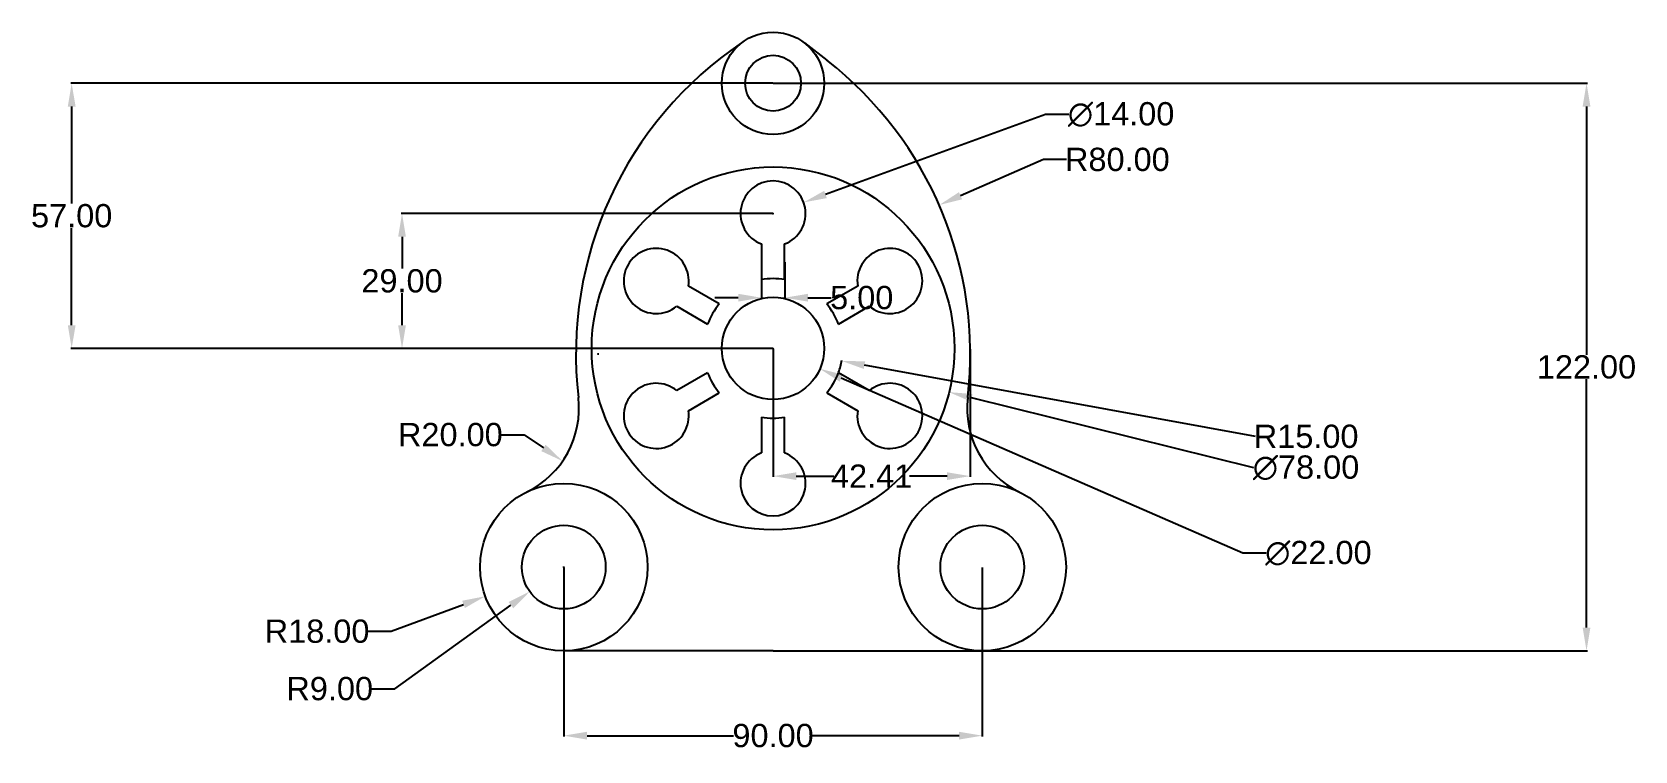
# Model space of a CAD drawing. Header units: centimetres. Extents: x -154 to 191, y -135 to 19.
import ezdxf

# ---------------------------------------------------------------- set-up
doc = ezdxf.new("R2010")
doc.units = ezdxf.units.CM
doc.header["$MEASUREMENT"] = 0
doc.layers.get('Defpoints').update_dxf_attribs({"color": 82})
doc.layers.add('geo', color=7, linetype='Continuous')
doc.styles.get("Standard").update_dxf_attribs({"font": 'arial.ttf'})
doc.dimstyles.get("Standard").update_dxf_attribs({"dimtxt": 5, "dimasz": 5, "dimexe": 0.18, "dimexo": 0.0625, "dimgap": 0.09, "dimtad": 0, "dimtih": 1, "dimtoh": 1, "dimzin": 0, "dimdsep": 46, "dimtxsty": 'Standard', "dimcen": 0.09, "dimclrd": 256, "dimadec": 0, "dimazin": 0, "dimtfac": 1, "dimtofl": 0, "dimtmove": 0, "dimatfit": 3, "dimfxl": 1, "dimtolj": 1, "dimtzin": 0, "dimarcsym": 0})

# ---------------------------------------------------------------- blocks, each defined once
blk = doc.blocks.new('*D2')
at = {"layer": 'Defpoints', "color": 0, "lineweight": -2, "transparency": 16777216}
for p, q in [((-39.28, -95.87), (-39.28, -132.23)), ((50.72, -95.87), (50.72, -132.23))]:
    blk.add_line(p, q, dxfattribs=at)
at = {"layer": 'Defpoints', "lineweight": -2, "transparency": 16777216}
for p, q in [((-34.28, -132.05), (-2.8, -132.05)), ((45.72, -132.05), (14.23, -132.05))]:
    blk.add_line(p, q, dxfattribs=at)
at = {"layer": 'Defpoints', "color": 0, "transparency": 16777216}
for p in [(-39.28, -95.81), (50.72, -95.81), (-39.28, -132.05)]:
    blk.add_point(p, dxfattribs=at)
at = {"layer": 'Defpoints', "transparency": 16777216}
for points in [[(-34.28, -131.21), (-34.28, -132.88), (-39.28, -132.05)], [(45.72, -131.21), (45.72, -132.88), (50.72, -132.05)]]:
    blk.add_solid(points, dxfattribs=at)
at = {"layer": 'Defpoints', "color": 0, "transparency": 16777216, "insert": (5.72, -132.05), "char_height": 5, "attachment_point": 5}
blk.add_mtext('\\A1;90.00', dxfattribs=at)
blk = doc.blocks.new('*D3')
at = {"layer": 'Defpoints', "color": 0, "lineweight": -2, "transparency": 16777216}
for p, q in [((5.78, 8.19), (180.83, 8.19)), ((50.78, -113.81), (180.83, -113.81))]:
    blk.add_line(p, q, dxfattribs=at)
at = {"layer": 'Defpoints', "lineweight": -2, "transparency": 16777216}
for p, q in [((180.65, 3.19), (180.65, -50.16)), ((180.65, -108.81), (180.65, -55.45))]:
    blk.add_line(p, q, dxfattribs=at)
at = {"layer": 'Defpoints', "color": 0, "transparency": 16777216}
for p in [(5.72, 8.19), (50.72, -113.81), (180.65, -113.81)]:
    blk.add_point(p, dxfattribs=at)
at = {"layer": 'Defpoints', "transparency": 16777216}
for points in [[(179.82, 3.19), (181.49, 3.19), (180.65, 8.19)], [(179.82, -108.81), (181.49, -108.81), (180.65, -113.81)]]:
    blk.add_solid(points, dxfattribs=at)
at = {"layer": 'Defpoints', "color": 0, "transparency": 16777216, "insert": (180.65, -52.81), "char_height": 5, "attachment_point": 5}
blk.add_mtext('\\A1;122.00', dxfattribs=at)
blk = doc.blocks.new('*D4')
at = {"layer": 'Defpoints', "color": 0, "lineweight": -2, "transparency": 16777216}
for p, q in [((5.65, 8.19), (-145.29, 8.19)), ((5.65, -48.81), (-145.29, -48.81))]:
    blk.add_line(p, q, dxfattribs=at)
at = {"layer": 'Defpoints', "lineweight": -2, "transparency": 16777216}
for p, q in [((-145.11, 3.19), (-145.11, -17.66)), ((-145.11, -43.81), (-145.11, -22.95))]:
    blk.add_line(p, q, dxfattribs=at)
at = {"layer": 'Defpoints', "color": 0, "transparency": 16777216}
for p in [(5.72, 8.19), (-145.11, -48.81), (5.72, -48.81)]:
    blk.add_point(p, dxfattribs=at)
at = {"layer": 'Defpoints', "transparency": 16777216}
for points in [[(-145.94, 3.19), (-144.27, 3.19), (-145.11, 8.19)], [(-145.94, -43.81), (-144.27, -43.81), (-145.11, -48.81)]]:
    blk.add_solid(points, dxfattribs=at)
at = {"layer": 'Defpoints', "color": 0, "transparency": 16777216, "insert": (-145.11, -20.31), "char_height": 5, "attachment_point": 5}
blk.add_mtext('\\A1;57.00', dxfattribs=at)
blk = doc.blocks.new('*D5')
at = {"layer": 'Defpoints', "color": 0, "lineweight": -2, "transparency": 16777216}
for p, q in [((5.65, -19.81), (-74.25, -19.81)), ((5.65, -48.81), (-74.25, -48.81))]:
    blk.add_line(p, q, dxfattribs=at)
at = {"layer": 'Defpoints', "lineweight": -2, "transparency": 16777216}
for p, q in [((-74.07, -24.81), (-74.07, -31.66)), ((-74.07, -43.81), (-74.07, -36.95))]:
    blk.add_line(p, q, dxfattribs=at)
at = {"layer": 'Defpoints', "color": 0, "transparency": 16777216}
for p in [(5.72, -19.81), (-74.07, -48.81), (5.72, -48.81)]:
    blk.add_point(p, dxfattribs=at)
at = {"layer": 'Defpoints', "transparency": 16777216}
for points in [[(-74.9, -24.81), (-73.23, -24.81), (-74.07, -19.81)], [(-74.9, -43.81), (-73.23, -43.81), (-74.07, -48.81)]]:
    blk.add_solid(points, dxfattribs=at)
at = {"layer": 'Defpoints', "color": 0, "transparency": 16777216, "insert": (-74.07, -34.31), "char_height": 5, "attachment_point": 5}
blk.add_mtext('\\A1;29.00', dxfattribs=at)
blk = doc.blocks.new('*D8')
at = {"layer": 'Defpoints', "color": 0, "lineweight": -2, "transparency": 16777216}
for p, q in [((5.63, -48.81), (5.81, -48.81)), ((5.72, -48.9), (5.72, -48.72))]:
    blk.add_line(p, q, dxfattribs=at)
at = {"layer": 'Defpoints', "lineweight": -2, "transparency": 16777216}
blk.add_line((109.1, -74.48), (48.42, -59.41), dxfattribs=at)
at = {"layer": 'Defpoints', "color": 0, "transparency": 16777216}
for p in [(-32.13, -39.41), (43.57, -58.21)]:
    blk.add_point(p, dxfattribs=at)
at = {"layer": 'Defpoints', "transparency": 16777216}
blk.add_solid([(48.62, -58.6), (48.22, -60.22), (43.57, -58.21)], dxfattribs=at)
at = {"layer": 'Defpoints', "color": 0, "transparency": 16777216, "insert": (120.34, -74.48), "char_height": 5, "attachment_point": 5}
blk.add_mtext('\\A1;∅78.00', dxfattribs=at)
blk = doc.blocks.new('*D9')
at = {"layer": 'Defpoints', "lineweight": -2, "transparency": 16777216}
for p, q in [((64.33, 1.47), (17, -15.71)), ((69.33, 1.47), (64.33, 1.47))]:
    blk.add_line(p, q, dxfattribs=at)
at = {"layer": 'Defpoints', "color": 0, "lineweight": -2, "transparency": 16777216}
for p, q in [((5.63, -19.81), (5.81, -19.81)), ((5.72, -19.9), (5.72, -19.72))]:
    blk.add_line(p, q, dxfattribs=at)
at = {"layer": 'Defpoints', "color": 0, "transparency": 16777216}
for p in [(12.3, -17.42), (-0.86, -22.2)]:
    blk.add_point(p, dxfattribs=at)
at = {"layer": 'Defpoints', "transparency": 16777216}
blk.add_solid([(16.71, -14.93), (17.28, -16.5), (12.3, -17.42)], dxfattribs=at)
at = {"layer": 'Defpoints', "color": 0, "transparency": 16777216, "insert": (80.57, 1.47), "char_height": 5, "attachment_point": 5}
blk.add_mtext('\\A1;∅14.00', dxfattribs=at)
blk = doc.blocks.new('*D10')
at = {"layer": 'Defpoints', "color": 0, "lineweight": -2, "transparency": 16777216}
for p, q in [((5.63, -48.81), (5.81, -48.81)), ((5.72, -48.9), (5.72, -48.72))]:
    blk.add_line(p, q, dxfattribs=at)
at = {"layer": 'Defpoints', "lineweight": -2, "transparency": 16777216}
for p, q in [((106.75, -92.83), (20.38, -55.2)), ((111.75, -92.83), (106.75, -92.83))]:
    blk.add_line(p, q, dxfattribs=at)
at = {"layer": 'Defpoints', "color": 0, "transparency": 16777216}
for p in [(-4.37, -44.41), (15.8, -53.2)]:
    blk.add_point(p, dxfattribs=at)
at = {"layer": 'Defpoints', "transparency": 16777216}
blk.add_solid([(20.72, -54.43), (20.05, -55.96), (15.8, -53.2)], dxfattribs=at)
at = {"layer": 'Defpoints', "color": 0, "transparency": 16777216, "insert": (122.99, -92.83), "char_height": 5, "attachment_point": 5}
blk.add_mtext('\\A1;∅22.00', dxfattribs=at)
blk = doc.blocks.new('*D13')
at = {"layer": 'Defpoints', "color": 0, "lineweight": -2, "transparency": 16777216}
for p, q in [((5.63, -48.81), (5.81, -48.81)), ((5.72, -48.9), (5.72, -48.72))]:
    blk.add_line(p, q, dxfattribs=at)
at = {"layer": 'Defpoints', "lineweight": -2, "transparency": 16777216}
blk.add_line((109.45, -67.73), (25.39, -52.4), dxfattribs=at)
at = {"layer": 'Defpoints', "color": 0, "lineweight": -2, "transparency": 16777216}
blk.add_arc((5.72, -48.81), 15, 339.8328, 350.3494, dxfattribs=at)
at = {"layer": 'Defpoints', "color": 0, "transparency": 16777216}
for p in [(5.72, -48.81), (20.47, -51.5)]:
    blk.add_point(p, dxfattribs=at)
at = {"layer": 'Defpoints', "transparency": 16777216}
blk.add_solid([(25.54, -51.58), (25.24, -53.22), (20.47, -51.5)], dxfattribs=at)
at = {"layer": 'Defpoints', "color": 0, "transparency": 16777216, "insert": (120.36, -67.73), "char_height": 5, "attachment_point": 5}
blk.add_mtext('\\A1;R15.00', dxfattribs=at)
blk = doc.blocks.new('*D14')
at = {"layer": 'Defpoints', "lineweight": -2, "transparency": 16777216}
for p, q in [((63.85, -8.21), (46.03, -15.99)), ((68.85, -8.21), (63.85, -8.21))]:
    blk.add_line(p, q, dxfattribs=at)
at = {"layer": 'Defpoints', "color": 0, "lineweight": -2, "transparency": 16777216}
for p, q in [((-31.96, -49.99), (-31.78, -49.99)), ((-31.87, -50.08), (-31.87, -49.9))]:
    blk.add_line(p, q, dxfattribs=at)
at = {"layer": 'Defpoints', "color": 0, "transparency": 16777216}
for p in [(41.45, -17.99), (-31.87, -49.99)]:
    blk.add_point(p, dxfattribs=at)
at = {"layer": 'Defpoints', "transparency": 16777216}
blk.add_solid([(45.7, -15.22), (46.36, -16.75), (41.45, -17.99)], dxfattribs=at)
at = {"layer": 'Defpoints', "color": 0, "transparency": 16777216, "insert": (79.76, -8.21), "char_height": 5, "attachment_point": 5}
blk.add_mtext('\\A1;R80.00', dxfattribs=at)
blk = doc.blocks.new('*D15')
at = {"layer": 'Defpoints', "lineweight": -2, "transparency": 16777216}
for p, q in [((-52.77, -67.36), (-47.77, -67.36)), ((-47.77, -67.36), (-43.65, -70.2))]:
    blk.add_line(p, q, dxfattribs=at)
at = {"layer": 'Defpoints', "color": 0, "transparency": 16777216}
for p in [(-56.01, -61.69), (-39.54, -73.03)]:
    blk.add_point(p, dxfattribs=at)
at = {"layer": 'Defpoints', "transparency": 16777216}
blk.add_solid([(-43.18, -69.51), (-44.13, -70.88), (-39.54, -73.03)], dxfattribs=at)
at = {"layer": 'Defpoints', "color": 0, "transparency": 16777216, "insert": (-63.68, -67.36), "char_height": 5, "attachment_point": 5}
blk.add_mtext('\\A1;R20.00', dxfattribs=at)
blk = doc.blocks.new('*D16')
at = {"layer": 'Defpoints', "color": 0, "lineweight": -2, "transparency": 16777216}
for p, q in [((3.22, -30.24), (3.22, -38.09)), ((8.22, -30.24), (8.22, -38.09))]:
    blk.add_line(p, q, dxfattribs=at)
at = {"layer": 'Defpoints', "lineweight": -2, "transparency": 16777216}
for p, q in [((-1.78, -37.91), (-6.78, -37.91)), ((13.22, -37.91), (18.22, -37.91))]:
    blk.add_line(p, q, dxfattribs=at)
at = {"layer": 'Defpoints', "color": 0, "transparency": 16777216}
for p in [(3.22, -30.18), (8.22, -30.18), (8.22, -37.91)]:
    blk.add_point(p, dxfattribs=at)
at = {"layer": 'Defpoints', "transparency": 16777216}
for points in [[(-1.78, -37.07), (-1.78, -38.74), (3.22, -37.91)], [(13.22, -37.07), (13.22, -38.74), (8.22, -37.91)]]:
    blk.add_solid(points, dxfattribs=at)
at = {"layer": 'Defpoints', "color": 0, "transparency": 16777216, "insert": (24.79, -37.91), "char_height": 5, "attachment_point": 5}
blk.add_mtext('\\A1;5.00', dxfattribs=at)
blk = doc.blocks.new('*D17')
at = {"layer": 'Defpoints', "color": 0, "lineweight": -2, "transparency": 16777216}
for p, q in [((-39.37, -95.81), (-39.19, -95.81)), ((-39.28, -95.9), (-39.28, -95.72))]:
    blk.add_line(p, q, dxfattribs=at)
at = {"layer": 'Defpoints', "lineweight": -2, "transparency": 16777216}
for p, q in [((-76.42, -109.62), (-60.84, -103.82)), ((-81.42, -109.62), (-76.42, -109.62))]:
    blk.add_line(p, q, dxfattribs=at)
at = {"layer": 'Defpoints', "color": 0, "transparency": 16777216}
for p in [(-39.28, -95.81), (-56.15, -102.08)]:
    blk.add_point(p, dxfattribs=at)
at = {"layer": 'Defpoints', "transparency": 16777216}
blk.add_solid([(-61.13, -103.04), (-60.55, -104.61), (-56.15, -102.08)], dxfattribs=at)
at = {"layer": 'Defpoints', "color": 0, "transparency": 16777216, "insert": (-92.33, -109.62), "char_height": 5, "attachment_point": 5}
blk.add_mtext('\\A1;R18.00', dxfattribs=at)
blk = doc.blocks.new('*D18')
at = {"layer": 'Defpoints', "color": 0, "lineweight": -2, "transparency": 16777216}
for p, q in [((-39.37, -95.81), (-39.19, -95.81)), ((-39.28, -95.9), (-39.28, -95.72))]:
    blk.add_line(p, q, dxfattribs=at)
at = {"layer": 'Defpoints', "lineweight": -2, "transparency": 16777216}
for p, q in [((-75.65, -121.96), (-50.65, -103.98)), ((-80.65, -121.96), (-75.65, -121.96))]:
    blk.add_line(p, q, dxfattribs=at)
at = {"layer": 'Defpoints', "color": 0, "transparency": 16777216}
for p in [(-39.28, -95.81), (-46.59, -101.06)]:
    blk.add_point(p, dxfattribs=at)
at = {"layer": 'Defpoints', "transparency": 16777216}
blk.add_solid([(-51.14, -103.31), (-50.16, -104.66), (-46.59, -101.06)], dxfattribs=at)
at = {"layer": 'Defpoints', "color": 0, "transparency": 16777216, "insert": (-89.62, -121.96), "char_height": 5, "attachment_point": 5}
blk.add_mtext('\\A1;R9.00', dxfattribs=at)
blk = doc.blocks.new('*D19')
at = {"layer": 'Defpoints', "color": 0, "lineweight": -2, "transparency": 16777216}
for p, q in [((5.72, -48.87), (5.72, -76.44)), ((48.13, -48.96), (48.13, -76.44))]:
    blk.add_line(p, q, dxfattribs=at)
at = {"layer": 'Defpoints', "lineweight": -2, "transparency": 16777216}
for p, q in [((10.72, -76.26), (18.78, -76.26)), ((43.13, -76.26), (35.07, -76.26))]:
    blk.add_line(p, q, dxfattribs=at)
at = {"layer": 'Defpoints', "color": 0, "transparency": 16777216}
for p in [(5.72, -48.81), (48.13, -48.9), (48.13, -76.26)]:
    blk.add_point(p, dxfattribs=at)
at = {"layer": 'Defpoints', "transparency": 16777216}
for points in [[(10.72, -75.43), (10.72, -77.09), (5.72, -76.26)], [(43.13, -75.43), (43.13, -77.09), (48.13, -76.26)]]:
    blk.add_solid(points, dxfattribs=at)
at = {"layer": 'Defpoints', "color": 0, "transparency": 16777216, "insert": (26.92, -76.26), "char_height": 5, "attachment_point": 5}
blk.add_mtext('\\A1;42.41', dxfattribs=at)

msp = doc.modelspace()

# ---------------------------------------------------------------- linework, layer by layer
at = {"layer": 'geo'}
for p, q in [((12.477, 16.87), (17.29, 13.121)), ((3.217, -26.346), (3.217, -34.018)), ((8.217, -34.018), (8.217, -26.346)), ((-5.842, -39.248), (-12.486, -35.412)), ((23.919, -35.412), (17.275, -39.248)), ((-14.986, -39.742), (-8.342, -43.578)), ((19.775, -43.578), (26.419, -39.742)), ((-8.342, -54.038), (-14.986, -57.874)), ((26.419, -57.874), (19.775, -54.038)), ((-12.486, -62.204), (-5.842, -58.368)), ((17.275, -58.368), (23.919, -62.204)), ((3.217, -63.598), (3.217, -71.269)), ((8.217, -71.269), (8.217, -63.598)), ((5.717, -113.808), (-39.283, -113.808)), ((5.717, -113.808), (50.717, -113.808))]:
    msp.add_line(p, q, dxfattribs=at)
for centre, radius in [((5.717, 8.192), 11), ((5.717, 8.192), 6), ((5.717, -48.808), 39), ((5.717, -48.808), 11), ((-39.283, -95.808), 18), ((50.717, -95.808), 18), ((-39.283, -95.808), 9), ((50.717, -95.808), 9)]:
    msp.add_circle(centre, radius, dxfattribs=at)
for centre, radius, start, end in [((44.069, -50.097), 80.745, 123.96606, 186.57767), ((-31.873, -49.99), 80, 353.28371, 52.08166), ((5.717, -19.808), 7, 290.92483, 249.07517), ((-19.398, -34.308), 7, 350.92483, 309.07517), ((30.832, -34.308), 7, 230.92483, 189.07517), ((5.717, -48.808), 15, 80.40593, 99.59407), ((5.717, -48.808), 15, 140.40593, 159.59407), ((5.717, -48.808), 15, 20.40593, 39.59407), ((5.717, -48.808), 15, 200.40593, 219.59407), ((5.717, -48.808), 15, 320.40593, 339.59407), ((-19.398, -63.308), 7, 50.92483, 9.07517), ((30.832, -63.308), 7, 170.92483, 129.07517), ((-56.007, -61.686), 20, 296.11017, 6.71629), ((67.441, -61.686), 20, 173.28371, 243.88983), ((5.717, -48.808), 15, 260.40593, 279.59407), ((5.717, -77.808), 7, 110.92483, 69.07517)]:
    msp.add_arc(centre, radius, start, end, dxfattribs=at)

# ---------------------------------------------------------------- dimensions: what is measured, and where the dimension line sits
at = {"layer": 'Defpoints'}
for base, p1, p2, picture, middle in [((-145.108, -48.808), (5.717, 8.192), (5.717, -48.808), '*D4', (-145.108, -20.308)), ((180.652, -113.808), (5.717, 8.192), (50.717, -113.808), '*D3', (180.652, -52.808)), ((-74.066, -48.808), (5.717, -19.808), (5.717, -48.808), '*D5', (-74.066, -34.308))]:
    dim = msp.add_linear_dim(base=base, p1=p1, p2=p2, angle=90, dimstyle='Standard', dxfattribs=at)
    dim.commit()
    dim.dimension.update_dxf_attribs({"geometry": picture, "text_midpoint": middle})
for p1, p2, picture, middle in [((-0.863, -22.196), (12.297, -17.42), '*D9', (80.571, 1.466)), ((-32.134, -39.408), (43.567, -58.207), '*D8', (109.103, -74.482)), ((-4.368, -44.414), (15.801, -53.202), '*D10', (122.989, -92.828))]:
    dim = msp.add_diameter_dim_2p(p1=p1, p2=p2, dimstyle='Standard', dxfattribs=at)
    dim.commit()
    dim.dimension.update_dxf_attribs({"geometry": picture, "text_midpoint": middle, "dimtype": 163})
for center, mpoint, picture, middle in [((-31.873, -49.99), (41.446, -17.987), '*D14', (79.758, -8.208)), ((5.717, -48.808), (20.473, -51.5), '*D13', (109.451, -67.731)), ((-56.007, -61.686), (-39.537, -73.033), '*D15', (-63.682, -67.359)), ((-39.283, -95.808), (-56.155, -102.081), '*D17', (-92.33, -109.617)), ((-39.283, -95.808), (-46.59, -101.063), '*D18', (-89.615, -121.96))]:
    dim = msp.add_radius_dim(center=center, mpoint=mpoint, dimstyle='Standard', dxfattribs=at)
    dim.commit()
    dim.dimension.update_dxf_attribs({"geometry": picture, "text_midpoint": middle, "dimtype": 164})
for base, p1, p2, picture, middle in [((8.217, -37.906), (3.217, -30.182), (8.217, -30.182), '*D16', (24.792, -37.906)), ((48.127, -76.26), (5.717, -48.808), (48.127, -48.898), '*D19', (26.922, -76.26)), ((-39.283, -132.047), (50.717, -95.808), (-39.283, -95.808), '*D2', (5.717, -132.047))]:
    dim = msp.add_linear_dim(base=base, p1=p1, p2=p2, dimstyle='Standard', dxfattribs=at)
    dim.commit()
    dim.dimension.update_dxf_attribs({"geometry": picture, "text_midpoint": middle})

doc.saveas('drawing.dxf')
